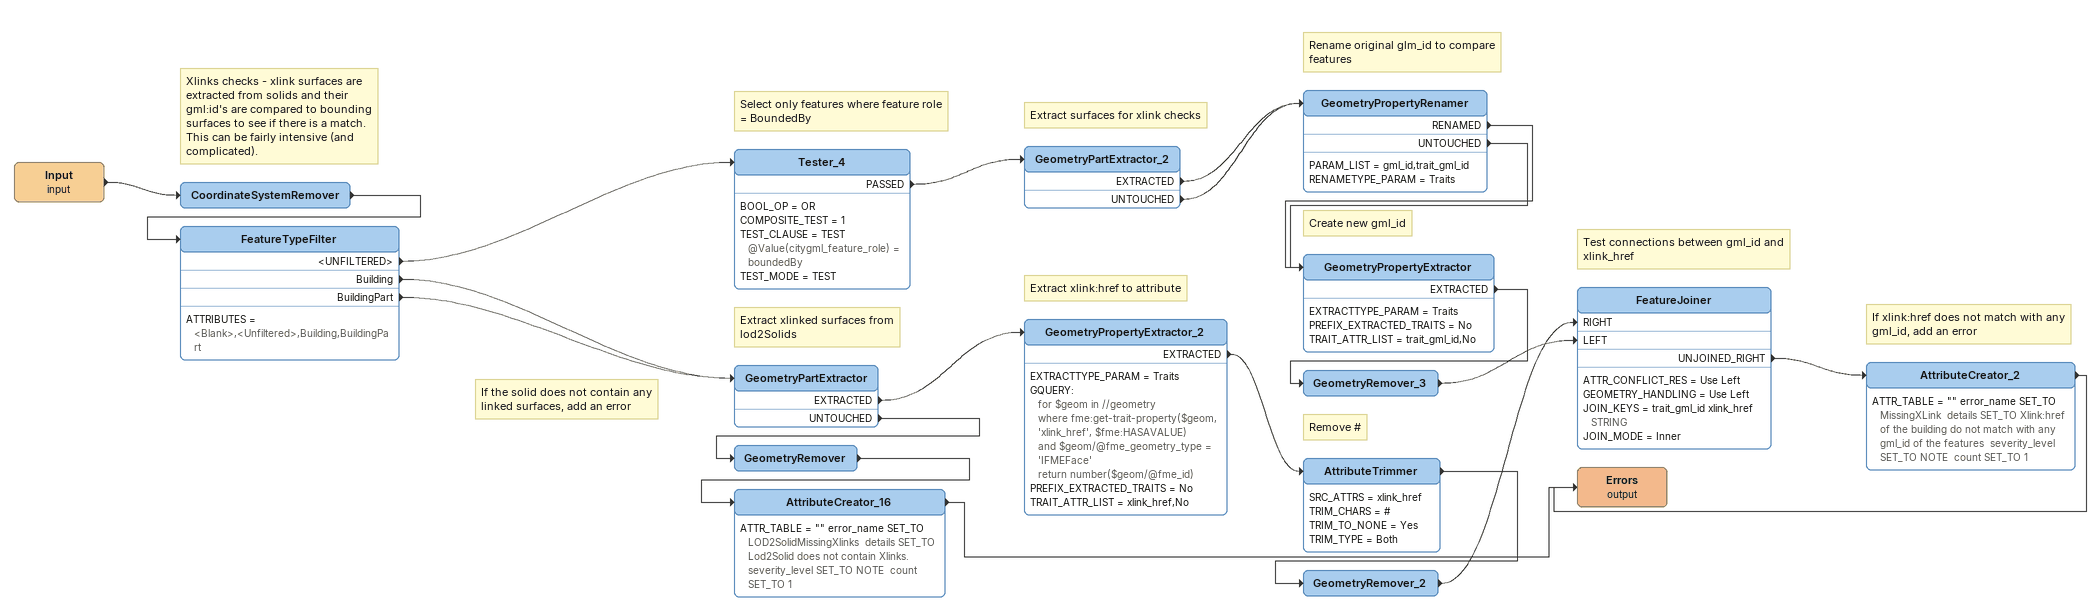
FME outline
Input (input)
    -> CoordinateSystemRemover
Note: Xlinks checks - xlink surfaces are extracted from solids and their gml:id's are compared to bounding surfaces to see if there is a match. This can be fairly intensive (and complicated).
CoordinateSystemRemover
    -> FeatureTypeFilter
FeatureTypeFilter
    ATTRIBUTES = <Blank>,<Unfiltered>,Building,BuildingPart
    <UNFILTERED> -> Tester_4
    Building -> GeometryPartExtractor
    BuildingPart -> GeometryPartExtractor
Note: Select only features where feature role = BoundedBy
Tester_4
    BOOL_OP = OR
    COMPOSITE_TEST = 1
    TEST_CLAUSE = TEST @Value(citygml_feature_role) = boundedBy
    TEST_MODE = TEST
    PASSED -> GeometryPartExtractor_2
Note: Extract surfaces for xlink checks
GeometryPartExtractor_2
    EXTRACTED -> GeometryPropertyRenamer
    UNTOUCHED -> GeometryPropertyRenamer
Note: Rename original glm_id to compare features
GeometryPropertyRenamer
    PARAM_LIST = gml_id,trait_gml_id
    RENAMETYPE_PARAM = Traits
    RENAMED -> GeometryPropertyExtractor
    UNTOUCHED -> GeometryPropertyExtractor
Note: Create new gml_id
GeometryPropertyExtractor
    EXTRACTTYPE_PARAM = Traits
    PREFIX_EXTRACTED_TRAITS = No
    TRAIT_ATTR_LIST = trait_gml_id,No
    EXTRACTED -> GeometryRemover_3
GeometryRemover_3
    -> FeatureJoiner [LEFT]
Note: Extract xlinked surfaces from lod2Solids
GeometryPartExtractor
    EXTRACTED -> GeometryPropertyExtractor_2
    UNTOUCHED -> GeometryRemover
Note: Extract xlink:href to attribute
GeometryPropertyExtractor_2
    EXTRACTTYPE_PARAM = Traits
    GQUERY:
      for $geom in //geometry
      where fme:get-trait-property($geom, 'xlink_href', $fme:HASAVALUE)
      and $geom/@fme_geometry_type = 'IFMEFace'
      return number($geom/@fme_id)
    PREFIX_EXTRACTED_TRAITS = No
    TRAIT_ATTR_LIST = xlink_href,No
    EXTRACTED -> AttributeTrimmer
Note: Remove #
AttributeTrimmer
    SRC_ATTRS = xlink_href
    TRIM_CHARS = #
    TRIM_TO_NONE = Yes
    TRIM_TYPE = Both
    -> GeometryRemover_2
GeometryRemover_2
    -> FeatureJoiner [RIGHT]
Note: Test connections between gml_id and xlink_href
FeatureJoiner
    ATTR_CONFLICT_RES = Use Left
    GEOMETRY_HANDLING = Use Left
    JOIN_KEYS = trait_gml_id xlink_href STRING
    JOIN_MODE = Inner
    UNJOINED_RIGHT -> AttributeCreator_2
Note: If xlink:href does not match with any gml_id, add an error
AttributeCreator_2
    ATTR_TABLE = "" error_name SET_TO MissingXLink  details SET_TO Xlink:href of the building do not match with any gml_id of the features  severity_level SET_TO NOTE  count SET_TO 1
    -> Errors (output)
GeometryRemover
    -> AttributeCreator_16
Note: If the solid does not contain any linked surfaces, add an error
AttributeCreator_16
    ATTR_TABLE = "" error_name SET_TO LOD2SolidMissingXlinks  details SET_TO Lod2Solid does not contain Xlinks.  severity_level SET_TO NOTE  count SET_TO 1
    -> Errors (output)
Errors (output)
